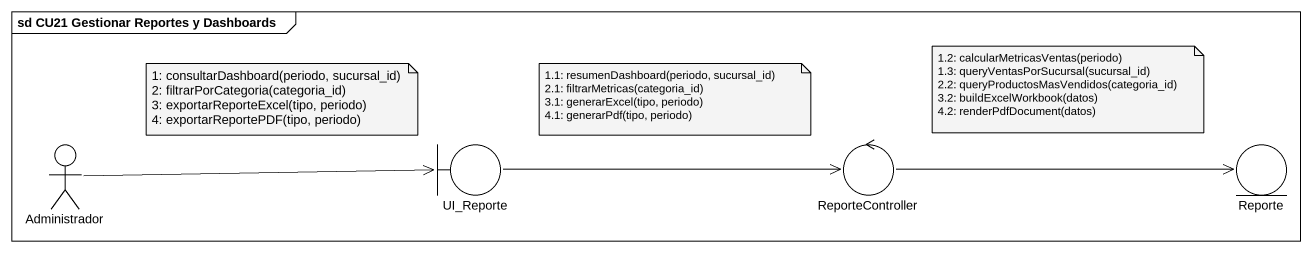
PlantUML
@startuml
mainframe sd CU21 Gestionar Reportes y Dashboards
actor Administrador
boundary UI_Reporte
control ReporteController
entity Reporte
Administrador -right-> UI_Reporte
UI_Reporte -right-> ReporteController
ReporteController -right-> Reporte
note as N1
  1.2: calcularMetricasVentas(periodo)
  1.3: queryVentasPorSucursal(sucursal_id)
  2.2: queryProductosMasVendidos(categoria_id)
  3.2: buildExcelWorkbook(datos)
  4.2: renderPdfDocument(datos)
end note
note as N2
  1: consultarDashboard(periodo, sucursal_id)
  2: filtrarPorCategoria(categoria_id)
  3: exportarReporteExcel(tipo, periodo)
  4: exportarReportePDF(tipo, periodo)
end note
note as N3
  1.1: resumenDashboard(periodo, sucursal_id)
  2.1: filtrarMetricas(categoria_id)
  3.1: generarExcel(tipo, periodo)
  4.1: generarPdf(tipo, periodo)
end note
@enduml
